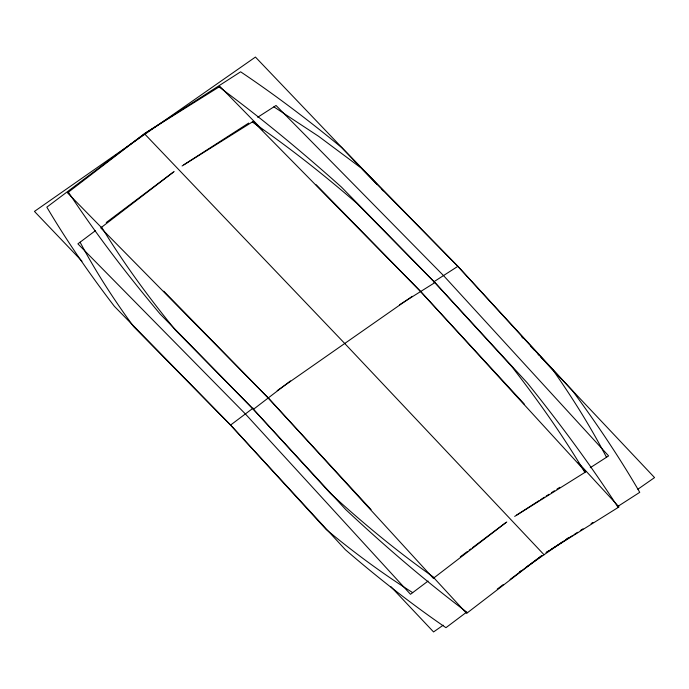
<?xml version="1.0" encoding="UTF-8"?>
<svg xmlns="http://www.w3.org/2000/svg" width="689" height="689" viewBox="0 0 689 689"><rect width="100%" height="100%" fill="white"/><g stroke="black" fill="none" stroke-linecap="round" stroke-linejoin="round"><path stroke-width="1.03" d="M174.179 171.535L100.758 227.887L268.236 397.975L371.07 509.627M101.653 227.198C123.65 263.301 148.738 297.45 175.48 330.169L253.423 409.335L290.431 380.939M506.768 521.969L433.347 578.321L268.236 397.975L163.732 291.18M541.735 555.704L466.608 613.365L433.786 577.726M95.487 230.626L77.9 243.846L245.379 413.943L410.489 594.288L428.076 581.06M106.252 222.53L173.309 172.112M80.096 242.201C95.737 271.664 113.926 299.724 133.632 326.612L230.574 425.07L253.113 408.129M460.33 556.815L462.052 555.523M462.285 555.343L467.418 551.484M469.131 550.201L470.837 548.909M472.361 547.764L505.898 522.546M466.47 612.245L445.947 627.679C410.954 603.676 377.538 577.425 345.396 549.736L230.574 425.07L114.383 306.329C90.044 274.567 67.186 241.624 46.835 207.156L145.181 133.21L240.633 71.811C275.609 95.289 309.206 120.773 341.675 147.592L457.866 266.333L572.688 390.999C596.734 423.614 619.411 457.272 639.745 492.334L618.128 506.234M497.26 589.095L503.246 584.599M510.084 579.458L541.726 555.661M277.211 390.637L412.263 296.313M443.208 625.19L433.562 631.934L390.741 586.546M519.497 571.913L521.254 570.681M525.638 567.624L563.344 541.287M565.979 539.453L568.606 537.609M637.885 489.233L654.55 477.589L546.033 362.56M183.842 164.783L248.677 123.073M257.686 117.276L276.031 105.477L443.509 275.574L608.62 455.911L590.275 467.71M433.493 282.016L457.866 266.333L553.439 370.716C572.86 398.457 590.869 427.232 606.484 457.289M516.431 515.217L539.039 500.67M540.744 499.577L544.465 497.182M546.153 496.097L548.978 494.28M551.553 492.626L554.404 490.792M556.953 489.147L559.821 487.304M548.797 550.838L546.093 552.578L619.015 506.923L578.174 462.577M551.493 549.099L572.206 535.775M574.006 534.621L577.606 532.304M580.31 530.564L583.015 528.825M591.119 523.614L592.919 522.451M182.085 165.971L253.164 121.445L420.643 291.533L524.208 403.978M399.491 304.779L434.897 282.593L527.223 382.826C559.434 422.934 590.18 464.274 618.154 507.466M514.674 516.405L585.753 471.879L420.643 291.533L316.139 184.747M273.895 106.855L318.645 136.336L360.933 167.875L457.866 266.333M412.685 592.635C382.447 573.575 353.672 552.251 326.147 529.453L230.574 425.07M252.303 121.987C288.769 147.024 323.52 174.489 356.962 203.427L434.897 282.593L511.746 366.522C538.066 400.421 562.896 435.543 584.892 472.421M434.251 577.632C397.717 551.915 363.224 523.399 330.264 493.264L253.423 409.335L160.003 313.865C127.37 274.937 96.357 234.579 68.4 192.153M219.042 86.943C261.51 118.241 302.161 151.959 341.477 187.124L434.897 282.593M467.504 612.676C424.975 580.689 384.591 545.921 345.74 509.567L253.423 409.335M262.759 130.195L219.903 86.401L145.181 133.21L67.496 192.842L101.335 227.413M360.166 166.747L255.438 57.066L34.45 211.411L81.982 261.191M362.388 169.081L377.245 184.635M381.706 189.303L383.187 190.853M144.948 134.243L344.733 343.475L544.052 554.757M521.668 336.732L523.149 338.299M530.53 346.128L534.225 350.038M537.911 353.948L539.392 355.515M540.865 357.083L544.56 360.993"/></g></svg>
